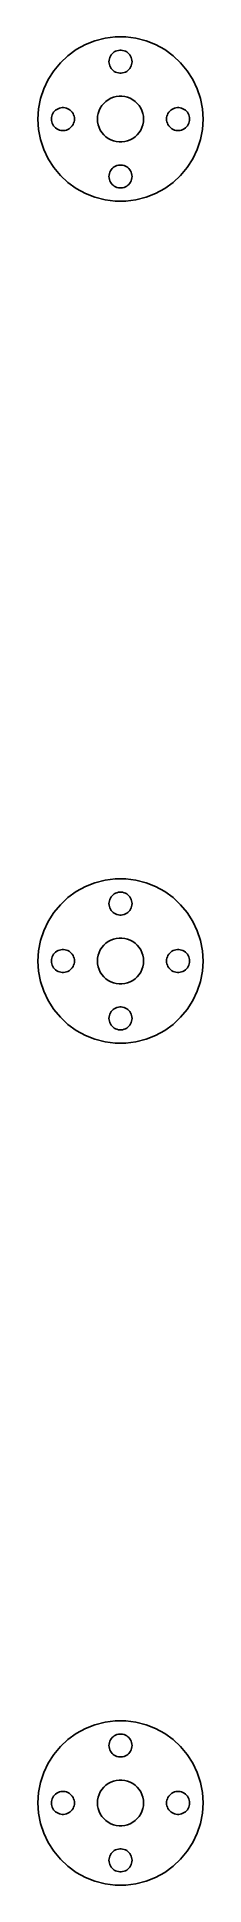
# Model space of a CAD drawing. Header units: metres. Extents: x -11 to 11, y 209 to 451.
import ezdxf

# ---------------------------------------------------------------- set-up
doc = ezdxf.new("R2010")
doc.units = ezdxf.units.M

msp = doc.modelspace()

# ---------------------------------------------------------------- linework, layer by layer
for p, q in [((-4.57712, 449.727), (-5.76013, 449.077)), ((-3.32193, 450.224), (-4.57712, 449.727)), ((-2.01434, 450.56), (-3.32193, 450.224)), ((-0.674988, 450.729), (-2.01434, 450.56)), ((0.674988, 450.729), (-0.674988, 450.729)), ((2.01434, 450.56), (0.674988, 450.729)), ((3.32193, 450.224), (2.01434, 450.56)), ((4.57712, 449.727), (3.32193, 450.224)), ((5.76013, 449.077), (4.57712, 449.727)), ((-7.83641, 447.359), (-8.69693, 446.319)), ((-6.85229, 448.283), (-7.83641, 447.359)), ((-5.76013, 449.077), (-6.85229, 448.283)), ((-1.5, 447.5), (-1.48816, 447.688)), ((-1.48816, 447.312), (-1.5, 447.5)), ((-1.48816, 447.688), (-1.45287, 447.873)), ((-1.45287, 447.127), (-1.48816, 447.312)), ((-1.45287, 447.873), (-1.39465, 448.052)), ((-1.39465, 446.948), (-1.45287, 447.127)), ((-1.39465, 448.052), (-1.31445, 448.223)), ((-1.31445, 446.777), (-1.39465, 446.948)), ((-1.31445, 448.223), (-1.21352, 448.382)), ((-1.21352, 446.618), (-1.31445, 446.777)), ((-1.21352, 448.382), (-1.09344, 448.527)), ((-1.09344, 448.527), (-0.956131, 448.656)), ((-0.956131, 448.656), (-0.803726, 448.766)), ((-0.803726, 448.766), (-0.638657, 448.857)), ((-0.638657, 448.857), (-0.463516, 448.927)), ((-0.463516, 448.927), (-0.281067, 448.973)), ((-0.281067, 448.973), (-0.094177, 448.997)), ((-0.094177, 448.997), (0.094177, 448.997)), ((0.094177, 448.997), (0.281067, 448.973)), ((0.281067, 448.973), (0.463516, 448.927)), ((0.463516, 448.927), (0.638657, 448.857)), ((0.638657, 448.857), (0.803726, 448.766)), ((0.803726, 448.766), (0.956131, 448.656)), ((0.956131, 448.656), (1.09344, 448.527)), ((1.09344, 448.527), (1.21352, 448.382)), ((1.21352, 448.382), (1.31445, 448.223)), ((1.31445, 446.777), (1.21352, 446.618)), ((1.31445, 448.223), (1.39465, 448.052)), ((1.39465, 446.948), (1.31445, 446.777)), ((1.39465, 448.052), (1.45287, 447.873)), ((1.45287, 447.127), (1.39465, 446.948)), ((1.45287, 447.873), (1.48816, 447.688)), ((1.48816, 447.312), (1.45287, 447.127)), ((1.48816, 447.688), (1.5, 447.5)), ((1.5, 447.5), (1.48816, 447.312)), ((6.85229, 448.283), (5.76013, 449.077)), ((7.83641, 447.359), (6.85229, 448.283)), ((8.69693, 446.319), (7.83641, 447.359)), ((-9.42029, 445.179), (-9.99509, 443.957)), ((-8.69693, 446.319), (-9.42029, 445.179)), ((-1.09344, 446.473), (-1.21352, 446.618)), ((-0.956131, 446.344), (-1.09344, 446.473)), ((-0.803726, 446.234), (-0.956131, 446.344)), ((-0.638657, 446.143), (-0.803726, 446.234)), ((-0.463516, 446.073), (-0.638657, 446.143)), ((-0.281067, 446.027), (-0.463516, 446.073)), ((-0.094177, 446.003), (-0.281067, 446.027)), ((0.094177, 446.003), (-0.094177, 446.003)), ((0.281067, 446.027), (0.094177, 446.003)), ((0.463516, 446.073), (0.281067, 446.027)), ((0.638657, 446.143), (0.463516, 446.073)), ((0.803726, 446.234), (0.638657, 446.143)), ((0.956131, 446.344), (0.803726, 446.234)), ((1.09344, 446.473), (0.956131, 446.344)), ((1.21352, 446.618), (1.09344, 446.473)), ((9.42029, 445.179), (8.69693, 446.319)), ((9.99509, 443.957), (9.42029, 445.179)), ((-10.4123, 442.673), (-10.6652, 441.347)), ((-9.99509, 443.957), (-10.4123, 442.673)), ((-2.42705, 441.763), (-2.1869, 442.054)), ((-2.1869, 442.054), (-1.91226, 442.312)), ((-1.91226, 442.312), (-1.60747, 442.533)), ((-1.60747, 442.533), (-1.27733, 442.714)), ((-1.27733, 442.714), (-0.927048, 442.853)), ((-0.927048, 442.853), (-0.562134, 442.947)), ((-0.562134, 442.947), (-0.18837, 442.994)), ((-0.18837, 442.994), (0.18837, 442.994)), ((0.18837, 442.994), (0.562134, 442.947)), ((0.562134, 442.947), (0.927048, 442.853)), ((0.927048, 442.853), (1.27733, 442.714)), ((1.27733, 442.714), (1.60747, 442.533)), ((1.60747, 442.533), (1.91226, 442.312)), ((1.91226, 442.312), (2.1869, 442.054)), ((2.1869, 442.054), (2.42705, 441.763)), ((10.4123, 442.673), (9.99509, 443.957)), ((10.6652, 441.347), (10.4123, 442.673)), ((-10.6652, 441.347), (-10.75, 440)), ((-10.75, 440), (-10.6652, 438.653)), ((-9, 440), (-8.98816, 440.188)), ((-8.98816, 439.812), (-9, 440)), ((-8.98816, 440.188), (-8.95287, 440.373)), ((-8.95287, 439.627), (-8.98816, 439.812)), ((-8.95287, 440.373), (-8.89465, 440.552)), ((-8.89465, 439.448), (-8.95287, 439.627)), ((-8.89465, 440.552), (-8.81445, 440.723)), ((-8.81445, 440.723), (-8.71352, 440.882)), ((-8.71352, 440.882), (-8.59344, 441.027)), ((-8.59344, 441.027), (-8.45613, 441.156)), ((-8.45613, 441.156), (-8.30373, 441.266)), ((-8.30373, 441.266), (-8.13866, 441.357)), ((-8.13866, 441.357), (-7.96352, 441.427)), ((-7.96352, 441.427), (-7.78107, 441.473)), ((-7.78107, 441.473), (-7.59418, 441.497)), ((-7.59418, 441.497), (-7.40581, 441.497)), ((-7.40581, 441.497), (-7.21892, 441.473)), ((-7.21892, 441.473), (-7.03647, 441.427)), ((-7.03647, 441.427), (-6.86133, 441.357)), ((-6.86133, 441.357), (-6.69626, 441.266)), ((-6.69626, 441.266), (-6.54385, 441.156)), ((-6.54385, 441.156), (-6.40654, 441.027)), ((-6.40654, 441.027), (-6.28647, 440.882)), ((-6.28647, 440.882), (-6.18553, 440.723)), ((-6.18553, 440.723), (-6.10533, 440.552)), ((-6.10533, 440.552), (-6.04712, 440.373)), ((-6.04712, 439.627), (-6.10533, 439.448)), ((-6.04712, 440.373), (-6.01183, 440.188)), ((-6.01183, 439.812), (-6.04712, 439.627)), ((-6.01183, 440.188), (-6, 440)), ((-6, 440), (-6.01183, 439.812)), ((-3, 440), (-2.97633, 440.376)), ((-2.97633, 439.624), (-3, 440)), ((-2.97633, 440.376), (-2.90575, 440.746)), ((-2.90575, 439.254), (-2.97633, 439.624)), ((-2.90575, 440.746), (-2.78932, 441.104)), ((-2.78932, 441.104), (-2.62891, 441.445)), ((-2.62891, 441.445), (-2.42705, 441.763)), ((2.42705, 441.763), (2.62891, 441.445)), ((2.62891, 441.445), (2.78932, 441.104)), ((2.78932, 441.104), (2.90575, 440.746)), ((2.90575, 440.746), (2.97633, 440.376)), ((2.97633, 439.624), (2.90575, 439.254)), ((2.97633, 440.376), (3, 440)), ((3, 440), (2.97633, 439.624)), ((6, 440), (6.01183, 440.188)), ((6.01183, 439.812), (6, 440)), ((6.01183, 440.188), (6.04712, 440.373)), ((6.04712, 439.627), (6.01183, 439.812)), ((6.04712, 440.373), (6.10533, 440.552)), ((6.10533, 439.448), (6.04712, 439.627)), ((6.10533, 440.552), (6.18553, 440.723)), ((6.18553, 440.723), (6.28647, 440.882)), ((6.28647, 440.882), (6.40654, 441.027)), ((6.40654, 441.027), (6.54385, 441.156)), ((6.54385, 441.156), (6.69626, 441.266)), ((6.69626, 441.266), (6.86133, 441.357)), ((6.86133, 441.357), (7.03647, 441.427)), ((7.03647, 441.427), (7.21892, 441.473)), ((7.21892, 441.473), (7.40581, 441.497)), ((7.40581, 441.497), (7.59418, 441.497)), ((7.59418, 441.497), (7.78107, 441.473)), ((7.78107, 441.473), (7.96352, 441.427)), ((7.96352, 441.427), (8.13866, 441.357)), ((8.13866, 441.357), (8.30373, 441.266)), ((8.30373, 441.266), (8.45613, 441.156)), ((8.45613, 441.156), (8.59344, 441.027)), ((8.59344, 441.027), (8.71352, 440.882)), ((8.71352, 440.882), (8.81445, 440.723)), ((8.81445, 440.723), (8.89465, 440.552)), ((8.89465, 440.552), (8.95287, 440.373)), ((8.95287, 439.627), (8.89465, 439.448)), ((8.95287, 440.373), (8.98816, 440.188)), ((8.98816, 439.812), (8.95287, 439.627)), ((8.98816, 440.188), (9, 440)), ((9, 440), (8.98816, 439.812)), ((10.75, 440), (10.6652, 441.347)), ((10.6652, 438.653), (10.75, 440)), ((-10.6652, 438.653), (-10.4123, 437.327)), ((-10.4123, 437.327), (-9.99509, 436.043)), ((-8.81445, 439.277), (-8.89465, 439.448)), ((-8.71352, 439.118), (-8.81445, 439.277)), ((-8.59344, 438.973), (-8.71352, 439.118)), ((-8.45613, 438.844), (-8.59344, 438.973)), ((-8.30373, 438.734), (-8.45613, 438.844)), ((-8.13866, 438.643), (-8.30373, 438.734)), ((-7.96352, 438.573), (-8.13866, 438.643)), ((-7.78107, 438.527), (-7.96352, 438.573)), ((-7.59418, 438.503), (-7.78107, 438.527)), ((-7.40581, 438.503), (-7.59418, 438.503)), ((-7.21892, 438.527), (-7.40581, 438.503)), ((-7.03647, 438.573), (-7.21892, 438.527)), ((-6.86133, 438.643), (-7.03647, 438.573)), ((-6.69626, 438.734), (-6.86133, 438.643)), ((-6.54385, 438.844), (-6.69626, 438.734)), ((-6.40654, 438.973), (-6.54385, 438.844)), ((-6.28647, 439.118), (-6.40654, 438.973)), ((-6.18553, 439.277), (-6.28647, 439.118)), ((-6.10533, 439.448), (-6.18553, 439.277)), ((-2.78932, 438.896), (-2.90575, 439.254)), ((-2.62891, 438.555), (-2.78932, 438.896)), ((-2.42705, 438.237), (-2.62891, 438.555)), ((-2.1869, 437.946), (-2.42705, 438.237)), ((-1.91226, 437.688), (-2.1869, 437.946)), ((-1.60747, 437.467), (-1.91226, 437.688)), ((-1.27733, 437.286), (-1.60747, 437.467)), ((-0.927048, 437.147), (-1.27733, 437.286)), ((-0.562134, 437.053), (-0.927048, 437.147)), ((-0.18837, 437.006), (-0.562134, 437.053)), ((0.562134, 437.053), (0.18837, 437.006)), ((0.927048, 437.147), (0.562134, 437.053)), ((1.27733, 437.286), (0.927048, 437.147)), ((1.60747, 437.467), (1.27733, 437.286)), ((1.91226, 437.688), (1.60747, 437.467)), ((2.1869, 437.946), (1.91226, 437.688)), ((2.42705, 438.237), (2.1869, 437.946)), ((2.62891, 438.555), (2.42705, 438.237)), ((2.78932, 438.896), (2.62891, 438.555)), ((2.90575, 439.254), (2.78932, 438.896)), ((6.18553, 439.277), (6.10533, 439.448)), ((6.28647, 439.118), (6.18553, 439.277)), ((6.40654, 438.973), (6.28647, 439.118)), ((6.54385, 438.844), (6.40654, 438.973)), ((6.69626, 438.734), (6.54385, 438.844)), ((6.86133, 438.643), (6.69626, 438.734)), ((7.03647, 438.573), (6.86133, 438.643)), ((7.21892, 438.527), (7.03647, 438.573)), ((7.40581, 438.503), (7.21892, 438.527)), ((7.59418, 438.503), (7.40581, 438.503)), ((7.78107, 438.527), (7.59418, 438.503)), ((7.96352, 438.573), (7.78107, 438.527)), ((8.13866, 438.643), (7.96352, 438.573)), ((8.30373, 438.734), (8.13866, 438.643)), ((8.45613, 438.844), (8.30373, 438.734)), ((8.59344, 438.973), (8.45613, 438.844)), ((8.71352, 439.118), (8.59344, 438.973)), ((8.81445, 439.277), (8.71352, 439.118)), ((8.89465, 439.448), (8.81445, 439.277)), ((9.99509, 436.043), (10.4123, 437.327)), ((10.4123, 437.327), (10.6652, 438.653)), ((-9.99509, 436.043), (-9.42029, 434.821)), ((-9.42029, 434.821), (-8.69693, 433.681)), ((0.18837, 437.006), (-0.18837, 437.006)), ((8.69693, 433.681), (9.42029, 434.821)), ((9.42029, 434.821), (9.99509, 436.043)), ((-8.69693, 433.681), (-7.83641, 432.641)), ((-7.83641, 432.641), (-6.85229, 431.717)), ((-1.5, 432.5), (-1.48816, 432.688)), ((-1.48816, 432.312), (-1.5, 432.5)), ((-1.48816, 432.688), (-1.45287, 432.873)), ((-1.45287, 432.127), (-1.48816, 432.312)), ((-1.45287, 432.873), (-1.39465, 433.052)), ((-1.39465, 433.052), (-1.31445, 433.223)), ((-1.31445, 433.223), (-1.21352, 433.382)), ((-1.21352, 433.382), (-1.09344, 433.527)), ((-1.09344, 433.527), (-0.956131, 433.656)), ((-0.956131, 433.656), (-0.803726, 433.766)), ((-0.803726, 433.766), (-0.638657, 433.857)), ((-0.638657, 433.857), (-0.463516, 433.927)), ((-0.463516, 433.927), (-0.281067, 433.973)), ((-0.281067, 433.973), (-0.094177, 433.997)), ((-0.094177, 433.997), (0.094177, 433.997)), ((0.094177, 433.997), (0.281067, 433.973)), ((0.281067, 433.973), (0.463516, 433.927)), ((0.463516, 433.927), (0.638657, 433.857)), ((0.638657, 433.857), (0.803726, 433.766)), ((0.803726, 433.766), (0.956131, 433.656)), ((0.956131, 433.656), (1.09344, 433.527)), ((1.09344, 433.527), (1.21352, 433.382)), ((1.21352, 433.382), (1.31445, 433.223)), ((1.31445, 433.223), (1.39465, 433.052)), ((1.39465, 433.052), (1.45287, 432.873)), ((1.45287, 432.873), (1.48816, 432.688)), ((1.48816, 432.312), (1.45287, 432.127)), ((1.48816, 432.688), (1.5, 432.5)), ((1.5, 432.5), (1.48816, 432.312)), ((6.85229, 431.717), (7.83641, 432.641)), ((7.83641, 432.641), (8.69693, 433.681)), ((-6.85229, 431.717), (-5.76013, 430.923)), ((-5.76013, 430.923), (-4.57712, 430.273)), ((-4.57712, 430.273), (-3.32193, 429.776)), ((-1.39465, 431.948), (-1.45287, 432.127)), ((-1.31445, 431.777), (-1.39465, 431.948)), ((-1.21352, 431.618), (-1.31445, 431.777)), ((-1.09344, 431.473), (-1.21352, 431.618)), ((-0.956131, 431.344), (-1.09344, 431.473)), ((-0.803726, 431.234), (-0.956131, 431.344)), ((-0.638657, 431.143), (-0.803726, 431.234)), ((-0.463516, 431.073), (-0.638657, 431.143)), ((-0.281067, 431.027), (-0.463516, 431.073)), ((-0.094177, 431.003), (-0.281067, 431.027)), ((0.094177, 431.003), (-0.094177, 431.003)), ((0.281067, 431.027), (0.094177, 431.003)), ((0.463516, 431.073), (0.281067, 431.027)), ((0.638657, 431.143), (0.463516, 431.073)), ((0.803726, 431.234), (0.638657, 431.143)), ((0.956131, 431.344), (0.803726, 431.234)), ((1.09344, 431.473), (0.956131, 431.344)), ((1.21352, 431.618), (1.09344, 431.473)), ((1.31445, 431.777), (1.21352, 431.618)), ((1.39465, 431.948), (1.31445, 431.777)), ((1.45287, 432.127), (1.39465, 431.948)), ((3.32193, 429.776), (4.57712, 430.273)), ((4.57712, 430.273), (5.76013, 430.923)), ((5.76013, 430.923), (6.85229, 431.717)), ((-3.32193, 429.776), (-2.01434, 429.44)), ((-2.01434, 429.44), (-0.674988, 429.271)), ((-0.674988, 429.271), (0.674988, 429.271)), ((0.674988, 429.271), (2.01434, 429.44)), ((2.01434, 429.44), (3.32193, 429.776)), ((-2.01434, 340.56), (-3.32193, 340.224)), ((-0.674988, 340.729), (-2.01434, 340.56)), ((0.674988, 340.729), (-0.674988, 340.729)), ((2.01434, 340.56), (0.674988, 340.729)), ((3.32193, 340.224), (2.01434, 340.56)), ((-6.85229, 338.283), (-7.83641, 337.359)), ((-5.76013, 339.077), (-6.85229, 338.283)), ((-4.57712, 339.727), (-5.76013, 339.077)), ((-3.32193, 340.224), (-4.57712, 339.727)), ((-1.45287, 337.873), (-1.39465, 338.052)), ((-1.39465, 338.052), (-1.31445, 338.223)), ((-1.31445, 338.223), (-1.21352, 338.382)), ((-1.21352, 338.382), (-1.09344, 338.527)), ((-1.09344, 338.527), (-0.956131, 338.656)), ((-0.956131, 338.656), (-0.803726, 338.766)), ((-0.803726, 338.766), (-0.638657, 338.857)), ((-0.638657, 338.857), (-0.463516, 338.927)), ((-0.463516, 338.927), (-0.281067, 338.973)), ((-0.281067, 338.973), (-0.094177, 338.997)), ((-0.094177, 338.997), (0.094177, 338.997)), ((0.094177, 338.997), (0.281067, 338.973)), ((0.281067, 338.973), (0.463516, 338.927)), ((0.463516, 338.927), (0.638657, 338.857)), ((0.638657, 338.857), (0.803726, 338.766)), ((0.803726, 338.766), (0.956131, 338.656)), ((0.956131, 338.656), (1.09344, 338.527)), ((1.09344, 338.527), (1.21352, 338.382)), ((1.21352, 338.382), (1.31445, 338.223)), ((1.31445, 338.223), (1.39465, 338.052)), ((1.39465, 338.052), (1.45287, 337.873)), ((4.57712, 339.727), (3.32193, 340.224)), ((5.76013, 339.077), (4.57712, 339.727)), ((6.85229, 338.283), (5.76013, 339.077)), ((7.83641, 337.359), (6.85229, 338.283)), ((-8.69693, 336.319), (-9.42029, 335.179)), ((-7.83641, 337.359), (-8.69693, 336.319)), ((-1.5, 337.5), (-1.48816, 337.688)), ((-1.48816, 337.312), (-1.5, 337.5)), ((-1.48816, 337.688), (-1.45287, 337.873)), ((-1.45287, 337.127), (-1.48816, 337.312)), ((-1.39465, 336.948), (-1.45287, 337.127)), ((-1.31445, 336.777), (-1.39465, 336.948)), ((-1.21352, 336.618), (-1.31445, 336.777)), ((-1.09344, 336.473), (-1.21352, 336.618)), ((-0.956131, 336.344), (-1.09344, 336.473)), ((-0.803726, 336.234), (-0.956131, 336.344)), ((-0.638657, 336.143), (-0.803726, 336.234)), ((-0.463516, 336.073), (-0.638657, 336.143)), ((-0.281067, 336.027), (-0.463516, 336.073)), ((-0.094177, 336.003), (-0.281067, 336.027)), ((0.094177, 336.003), (-0.094177, 336.003)), ((0.281067, 336.027), (0.094177, 336.003)), ((0.463516, 336.073), (0.281067, 336.027)), ((0.638657, 336.143), (0.463516, 336.073)), ((0.803726, 336.234), (0.638657, 336.143)), ((0.956131, 336.344), (0.803726, 336.234)), ((1.09344, 336.473), (0.956131, 336.344)), ((1.21352, 336.618), (1.09344, 336.473)), ((1.31445, 336.777), (1.21352, 336.618)), ((1.39465, 336.948), (1.31445, 336.777)), ((1.45287, 337.127), (1.39465, 336.948)), ((1.45287, 337.873), (1.48816, 337.688)), ((1.48816, 337.312), (1.45287, 337.127)), ((1.48816, 337.688), (1.5, 337.5)), ((1.5, 337.5), (1.48816, 337.312)), ((8.69693, 336.319), (7.83641, 337.359)), ((9.42029, 335.179), (8.69693, 336.319)), ((-9.99509, 333.957), (-10.4123, 332.673)), ((-9.42029, 335.179), (-9.99509, 333.957)), ((9.99509, 333.957), (9.42029, 335.179)), ((10.4123, 332.673), (9.99509, 333.957)), ((-10.6652, 331.347), (-10.75, 330)), ((-10.4123, 332.673), (-10.6652, 331.347)), ((-8.81445, 330.723), (-8.71352, 330.882)), ((-8.71352, 330.882), (-8.59344, 331.027)), ((-8.59344, 331.027), (-8.45613, 331.156)), ((-8.45613, 331.156), (-8.30373, 331.266)), ((-8.30373, 331.266), (-8.13866, 331.357)), ((-8.13866, 331.357), (-7.96352, 331.427)), ((-7.96352, 331.427), (-7.78107, 331.473)), ((-7.78107, 331.473), (-7.59418, 331.497)), ((-7.59418, 331.497), (-7.40581, 331.497)), ((-7.40581, 331.497), (-7.21892, 331.473)), ((-7.21892, 331.473), (-7.03647, 331.427)), ((-7.03647, 331.427), (-6.86133, 331.357)), ((-6.86133, 331.357), (-6.69626, 331.266)), ((-6.69626, 331.266), (-6.54385, 331.156)), ((-6.54385, 331.156), (-6.40654, 331.027)), ((-6.40654, 331.027), (-6.28647, 330.882)), ((-6.28647, 330.882), (-6.18553, 330.723)), ((-2.90575, 330.746), (-2.78932, 331.104)), ((-2.78932, 331.104), (-2.62891, 331.445)), ((-2.62891, 331.445), (-2.42705, 331.763)), ((-2.42705, 331.763), (-2.1869, 332.054)), ((-2.1869, 332.054), (-1.91226, 332.312)), ((-1.91226, 332.312), (-1.60747, 332.533)), ((-1.60747, 332.533), (-1.27733, 332.714)), ((-1.27733, 332.714), (-0.927048, 332.853)), ((-0.927048, 332.853), (-0.562134, 332.947)), ((-0.562134, 332.947), (-0.18837, 332.994)), ((-0.18837, 332.994), (0.18837, 332.994)), ((0.18837, 332.994), (0.562134, 332.947)), ((0.562134, 332.947), (0.927048, 332.853)), ((0.927048, 332.853), (1.27733, 332.714)), ((1.27733, 332.714), (1.60747, 332.533)), ((1.60747, 332.533), (1.91226, 332.312)), ((1.91226, 332.312), (2.1869, 332.054)), ((2.1869, 332.054), (2.42705, 331.763)), ((2.42705, 331.763), (2.62891, 331.445)), ((2.62891, 331.445), (2.78932, 331.104)), ((2.78932, 331.104), (2.90575, 330.746)), ((6.18553, 330.723), (6.28647, 330.882)), ((6.28647, 330.882), (6.40654, 331.027)), ((6.40654, 331.027), (6.54385, 331.156)), ((6.54385, 331.156), (6.69626, 331.266)), ((6.69626, 331.266), (6.86133, 331.357)), ((6.86133, 331.357), (7.03647, 331.427)), ((7.03647, 331.427), (7.21892, 331.473)), ((7.21892, 331.473), (7.40581, 331.497)), ((7.40581, 331.497), (7.59418, 331.497)), ((7.59418, 331.497), (7.78107, 331.473)), ((7.78107, 331.473), (7.96352, 331.427)), ((7.96352, 331.427), (8.13866, 331.357)), ((8.13866, 331.357), (8.30373, 331.266)), ((8.30373, 331.266), (8.45613, 331.156)), ((8.45613, 331.156), (8.59344, 331.027)), ((8.59344, 331.027), (8.71352, 330.882)), ((8.71352, 330.882), (8.81445, 330.723)), ((10.6652, 331.347), (10.4123, 332.673)), ((10.75, 330), (10.6652, 331.347)), ((-10.75, 330), (-10.6652, 328.653)), ((-10.6652, 328.653), (-10.4123, 327.327)), ((-9, 330), (-8.98816, 330.188)), ((-8.98816, 329.812), (-9, 330)), ((-8.98816, 330.188), (-8.95287, 330.373)), ((-8.95287, 329.627), (-8.98816, 329.812)), ((-8.95287, 330.373), (-8.89465, 330.552)), ((-8.89465, 329.448), (-8.95287, 329.627)), ((-8.89465, 330.552), (-8.81445, 330.723)), ((-8.81445, 329.277), (-8.89465, 329.448)), ((-8.71352, 329.118), (-8.81445, 329.277)), ((-8.59344, 328.973), (-8.71352, 329.118)), ((-8.45613, 328.844), (-8.59344, 328.973)), ((-8.30373, 328.734), (-8.45613, 328.844)), ((-8.13866, 328.643), (-8.30373, 328.734)), ((-7.96352, 328.573), (-8.13866, 328.643)), ((-7.78107, 328.527), (-7.96352, 328.573)), ((-7.59418, 328.503), (-7.78107, 328.527)), ((-7.40581, 328.503), (-7.59418, 328.503)), ((-7.21892, 328.527), (-7.40581, 328.503)), ((-7.03647, 328.573), (-7.21892, 328.527)), ((-6.86133, 328.643), (-7.03647, 328.573)), ((-6.69626, 328.734), (-6.86133, 328.643)), ((-6.54385, 328.844), (-6.69626, 328.734)), ((-6.40654, 328.973), (-6.54385, 328.844)), ((-6.28647, 329.118), (-6.40654, 328.973)), ((-6.18553, 329.277), (-6.28647, 329.118)), ((-6.18553, 330.723), (-6.10533, 330.552)), ((-6.10533, 329.448), (-6.18553, 329.277)), ((-6.10533, 330.552), (-6.04712, 330.373)), ((-6.04712, 329.627), (-6.10533, 329.448)), ((-6.04712, 330.373), (-6.01183, 330.188)), ((-6.01183, 329.812), (-6.04712, 329.627)), ((-6.01183, 330.188), (-6, 330)), ((-6, 330), (-6.01183, 329.812)), ((-3, 330), (-2.97633, 330.376)), ((-2.97633, 329.624), (-3, 330)), ((-2.97633, 330.376), (-2.90575, 330.746)), ((-2.90575, 329.254), (-2.97633, 329.624)), ((-2.78932, 328.896), (-2.90575, 329.254)), ((-2.62891, 328.555), (-2.78932, 328.896)), ((-2.42705, 328.237), (-2.62891, 328.555)), ((2.62891, 328.555), (2.42705, 328.237)), ((2.78932, 328.896), (2.62891, 328.555)), ((2.90575, 329.254), (2.78932, 328.896)), ((2.90575, 330.746), (2.97633, 330.376)), ((2.97633, 329.624), (2.90575, 329.254)), ((2.97633, 330.376), (3, 330)), ((3, 330), (2.97633, 329.624)), ((6, 330), (6.01183, 330.188)), ((6.01183, 329.812), (6, 330)), ((6.01183, 330.188), (6.04712, 330.373)), ((6.04712, 329.627), (6.01183, 329.812)), ((6.04712, 330.373), (6.10533, 330.552)), ((6.10533, 329.448), (6.04712, 329.627)), ((6.10533, 330.552), (6.18553, 330.723)), ((6.18553, 329.277), (6.10533, 329.448)), ((6.28647, 329.118), (6.18553, 329.277)), ((6.40654, 328.973), (6.28647, 329.118)), ((6.54385, 328.844), (6.40654, 328.973)), ((6.69626, 328.734), (6.54385, 328.844)), ((6.86133, 328.643), (6.69626, 328.734)), ((7.03647, 328.573), (6.86133, 328.643)), ((7.21892, 328.527), (7.03647, 328.573)), ((7.40581, 328.503), (7.21892, 328.527)), ((7.59418, 328.503), (7.40581, 328.503)), ((7.78107, 328.527), (7.59418, 328.503)), ((7.96352, 328.573), (7.78107, 328.527)), ((8.13866, 328.643), (7.96352, 328.573)), ((8.30373, 328.734), (8.13866, 328.643)), ((8.45613, 328.844), (8.30373, 328.734)), ((8.59344, 328.973), (8.45613, 328.844)), ((8.71352, 329.118), (8.59344, 328.973)), ((8.81445, 329.277), (8.71352, 329.118)), ((8.81445, 330.723), (8.89465, 330.552)), ((8.89465, 329.448), (8.81445, 329.277)), ((8.89465, 330.552), (8.95287, 330.373)), ((8.95287, 329.627), (8.89465, 329.448)), ((8.95287, 330.373), (8.98816, 330.188)), ((8.98816, 329.812), (8.95287, 329.627)), ((8.98816, 330.188), (9, 330)), ((9, 330), (8.98816, 329.812)), ((10.4123, 327.327), (10.6652, 328.653)), ((10.6652, 328.653), (10.75, 330)), ((-10.4123, 327.327), (-9.99509, 326.043)), ((-9.99509, 326.043), (-9.42029, 324.821)), ((-2.1869, 327.946), (-2.42705, 328.237)), ((-1.91226, 327.688), (-2.1869, 327.946)), ((-1.60747, 327.467), (-1.91226, 327.688)), ((-1.27733, 327.286), (-1.60747, 327.467)), ((-0.927048, 327.147), (-1.27733, 327.286)), ((-0.562134, 327.053), (-0.927048, 327.147)), ((-0.18837, 327.006), (-0.562134, 327.053)), ((0.18837, 327.006), (-0.18837, 327.006)), ((0.562134, 327.053), (0.18837, 327.006)), ((0.927048, 327.147), (0.562134, 327.053)), ((1.27733, 327.286), (0.927048, 327.147)), ((1.60747, 327.467), (1.27733, 327.286)), ((1.91226, 327.688), (1.60747, 327.467)), ((2.1869, 327.946), (1.91226, 327.688)), ((2.42705, 328.237), (2.1869, 327.946)), ((9.42029, 324.821), (9.99509, 326.043)), ((9.99509, 326.043), (10.4123, 327.327)), ((-9.42029, 324.821), (-8.69693, 323.681)), ((-8.69693, 323.681), (-7.83641, 322.641)), ((-1.09344, 323.527), (-0.956131, 323.656)), ((-0.956131, 323.656), (-0.803726, 323.766)), ((-0.803726, 323.766), (-0.638657, 323.857)), ((-0.638657, 323.857), (-0.463516, 323.927)), ((-0.463516, 323.927), (-0.281067, 323.973)), ((-0.281067, 323.973), (-0.094177, 323.997)), ((-0.094177, 323.997), (0.094177, 323.997)), ((0.094177, 323.997), (0.281067, 323.973)), ((0.281067, 323.973), (0.463516, 323.927)), ((0.463516, 323.927), (0.638657, 323.857)), ((0.638657, 323.857), (0.803726, 323.766)), ((0.803726, 323.766), (0.956131, 323.656)), ((0.956131, 323.656), (1.09344, 323.527)), ((7.83641, 322.641), (8.69693, 323.681)), ((8.69693, 323.681), (9.42029, 324.821)), ((-7.83641, 322.641), (-6.85229, 321.717)), ((-6.85229, 321.717), (-5.76013, 320.923)), ((-1.5, 322.5), (-1.48816, 322.688)), ((-1.48816, 322.312), (-1.5, 322.5)), ((-1.48816, 322.688), (-1.45287, 322.873)), ((-1.45287, 322.127), (-1.48816, 322.312)), ((-1.45287, 322.873), (-1.39465, 323.052)), ((-1.39465, 321.948), (-1.45287, 322.127)), ((-1.39465, 323.052), (-1.31445, 323.223)), ((-1.31445, 321.777), (-1.39465, 321.948)), ((-1.31445, 323.223), (-1.21352, 323.382)), ((-1.21352, 321.618), (-1.31445, 321.777)), ((-1.21352, 323.382), (-1.09344, 323.527)), ((-1.09344, 321.473), (-1.21352, 321.618)), ((-0.956131, 321.344), (-1.09344, 321.473)), ((-0.803726, 321.234), (-0.956131, 321.344)), ((-0.638657, 321.143), (-0.803726, 321.234)), ((-0.463516, 321.073), (-0.638657, 321.143)), ((0.638657, 321.143), (0.463516, 321.073)), ((0.803726, 321.234), (0.638657, 321.143)), ((0.956131, 321.344), (0.803726, 321.234)), ((1.09344, 321.473), (0.956131, 321.344)), ((1.09344, 323.527), (1.21352, 323.382)), ((1.21352, 321.618), (1.09344, 321.473)), ((1.21352, 323.382), (1.31445, 323.223)), ((1.31445, 321.777), (1.21352, 321.618)), ((1.31445, 323.223), (1.39465, 323.052)), ((1.39465, 321.948), (1.31445, 321.777)), ((1.39465, 323.052), (1.45287, 322.873)), ((1.45287, 322.127), (1.39465, 321.948)), ((1.45287, 322.873), (1.48816, 322.688)), ((1.48816, 322.312), (1.45287, 322.127)), ((1.48816, 322.688), (1.5, 322.5)), ((1.5, 322.5), (1.48816, 322.312)), ((5.76013, 320.923), (6.85229, 321.717)), ((6.85229, 321.717), (7.83641, 322.641)), ((-5.76013, 320.923), (-4.57712, 320.273)), ((-4.57712, 320.273), (-3.32193, 319.776)), ((-3.32193, 319.776), (-2.01434, 319.44)), ((-2.01434, 319.44), (-0.674988, 319.271)), ((-0.674988, 319.271), (0.674988, 319.271)), ((-0.281067, 321.027), (-0.463516, 321.073)), ((-0.094177, 321.003), (-0.281067, 321.027)), ((0.094177, 321.003), (-0.094177, 321.003)), ((0.281067, 321.027), (0.094177, 321.003)), ((0.463516, 321.073), (0.281067, 321.027)), ((0.674988, 319.271), (2.01434, 319.44)), ((2.01434, 319.44), (3.32193, 319.776)), ((3.32193, 319.776), (4.57712, 320.273)), ((4.57712, 320.273), (5.76013, 320.923)), ((-4.57712, 229.727), (-5.76013, 229.077)), ((-3.32193, 230.224), (-4.57712, 229.727)), ((-2.01434, 230.56), (-3.32193, 230.224)), ((-0.674988, 230.729), (-2.01434, 230.56)), ((0.674988, 230.729), (-0.674988, 230.729)), ((2.01434, 230.56), (0.674988, 230.729)), ((3.32193, 230.224), (2.01434, 230.56)), ((4.57712, 229.727), (3.32193, 230.224)), ((5.76013, 229.077), (4.57712, 229.727)), ((-7.83641, 227.359), (-8.69693, 226.319)), ((-6.85229, 228.283), (-7.83641, 227.359)), ((-5.76013, 229.077), (-6.85229, 228.283)), ((-1.5, 227.5), (-1.48816, 227.688)), ((-1.48816, 227.312), (-1.5, 227.5)), ((-1.48816, 227.688), (-1.45287, 227.873)), ((-1.45287, 227.127), (-1.48816, 227.312)), ((-1.45287, 227.873), (-1.39465, 228.052)), ((-1.39465, 226.948), (-1.45287, 227.127)), ((-1.39465, 228.052), (-1.31445, 228.223)), ((-1.31445, 228.223), (-1.21352, 228.382)), ((-1.21352, 228.382), (-1.09344, 228.527)), ((-1.09344, 228.527), (-0.956131, 228.656)), ((-0.956131, 228.656), (-0.803726, 228.766)), ((-0.803726, 228.766), (-0.638657, 228.857)), ((-0.638657, 228.857), (-0.463516, 228.927)), ((-0.463516, 228.927), (-0.281067, 228.973)), ((-0.281067, 228.973), (-0.094177, 228.997)), ((-0.094177, 228.997), (0.094177, 228.997)), ((0.094177, 228.997), (0.281067, 228.973)), ((0.281067, 228.973), (0.463516, 228.927)), ((0.463516, 228.927), (0.638657, 228.857)), ((0.638657, 228.857), (0.803726, 228.766)), ((0.803726, 228.766), (0.956131, 228.656)), ((0.956131, 228.656), (1.09344, 228.527)), ((1.09344, 228.527), (1.21352, 228.382)), ((1.21352, 228.382), (1.31445, 228.223)), ((1.31445, 228.223), (1.39465, 228.052)), ((1.39465, 228.052), (1.45287, 227.873)), ((1.45287, 227.127), (1.39465, 226.948)), ((1.45287, 227.873), (1.48816, 227.688)), ((1.48816, 227.312), (1.45287, 227.127)), ((1.48816, 227.688), (1.5, 227.5)), ((1.5, 227.5), (1.48816, 227.312)), ((6.85229, 228.283), (5.76013, 229.077)), ((7.83641, 227.359), (6.85229, 228.283)), ((8.69693, 226.319), (7.83641, 227.359)), ((-9.42029, 225.179), (-9.99509, 223.957)), ((-8.69693, 226.319), (-9.42029, 225.179)), ((-1.31445, 226.777), (-1.39465, 226.948)), ((-1.21352, 226.618), (-1.31445, 226.777)), ((-1.09344, 226.473), (-1.21352, 226.618)), ((-0.956131, 226.344), (-1.09344, 226.473)), ((-0.803726, 226.234), (-0.956131, 226.344)), ((-0.638657, 226.143), (-0.803726, 226.234)), ((-0.463516, 226.073), (-0.638657, 226.143)), ((-0.281067, 226.027), (-0.463516, 226.073)), ((-0.094177, 226.003), (-0.281067, 226.027)), ((0.094177, 226.003), (-0.094177, 226.003)), ((0.281067, 226.027), (0.094177, 226.003)), ((0.463516, 226.073), (0.281067, 226.027)), ((0.638657, 226.143), (0.463516, 226.073)), ((0.803726, 226.234), (0.638657, 226.143)), ((0.956131, 226.344), (0.803726, 226.234)), ((1.09344, 226.473), (0.956131, 226.344)), ((1.21352, 226.618), (1.09344, 226.473)), ((1.31445, 226.777), (1.21352, 226.618)), ((1.39465, 226.948), (1.31445, 226.777)), ((9.42029, 225.179), (8.69693, 226.319)), ((9.99509, 223.957), (9.42029, 225.179)), ((-10.4123, 222.673), (-10.6652, 221.347)), ((-9.99509, 223.957), (-10.4123, 222.673)), ((-2.1869, 222.054), (-1.91226, 222.312)), ((-1.91226, 222.312), (-1.60747, 222.533)), ((-1.60747, 222.533), (-1.27733, 222.714)), ((-1.27733, 222.714), (-0.927048, 222.853)), ((-0.927048, 222.853), (-0.562134, 222.947)), ((-0.562134, 222.947), (-0.18837, 222.994)), ((-0.18837, 222.994), (0.18837, 222.994)), ((0.18837, 222.994), (0.562134, 222.947)), ((0.562134, 222.947), (0.927048, 222.853)), ((0.927048, 222.853), (1.27733, 222.714)), ((1.27733, 222.714), (1.60747, 222.533)), ((1.60747, 222.533), (1.91226, 222.312)), ((1.91226, 222.312), (2.1869, 222.054)), ((10.4123, 222.673), (9.99509, 223.957)), ((10.6652, 221.347), (10.4123, 222.673)), ((-10.6652, 221.347), (-10.75, 220)), ((-10.75, 220), (-10.6652, 218.653)), ((-9, 220), (-8.98816, 220.188)), ((-8.98816, 219.812), (-9, 220)), ((-8.98816, 220.188), (-8.95287, 220.373)), ((-8.95287, 219.627), (-8.98816, 219.812)), ((-8.95287, 220.373), (-8.89465, 220.552)), ((-8.89465, 220.552), (-8.81445, 220.723)), ((-8.81445, 220.723), (-8.71352, 220.882)), ((-8.71352, 220.882), (-8.59344, 221.027)), ((-8.59344, 221.027), (-8.45613, 221.156)), ((-8.45613, 221.156), (-8.30373, 221.266)), ((-8.30373, 221.266), (-8.13866, 221.357)), ((-8.13866, 221.357), (-7.96352, 221.427)), ((-7.96352, 221.427), (-7.78107, 221.473)), ((-7.78107, 221.473), (-7.59418, 221.497)), ((-7.59418, 221.497), (-7.40581, 221.497)), ((-7.40581, 221.497), (-7.21892, 221.473)), ((-7.21892, 221.473), (-7.03647, 221.427)), ((-7.03647, 221.427), (-6.86133, 221.357)), ((-6.86133, 221.357), (-6.69626, 221.266)), ((-6.69626, 221.266), (-6.54385, 221.156)), ((-6.54385, 221.156), (-6.40654, 221.027)), ((-6.40654, 221.027), (-6.28647, 220.882)), ((-6.28647, 220.882), (-6.18553, 220.723)), ((-6.18553, 220.723), (-6.10533, 220.552)), ((-6.10533, 220.552), (-6.04712, 220.373)), ((-6.04712, 220.373), (-6.01183, 220.188)), ((-6.01183, 219.812), (-6.04712, 219.627)), ((-6.01183, 220.188), (-6, 220)), ((-6, 220), (-6.01183, 219.812)), ((-3, 220), (-2.97633, 220.376)), ((-2.97633, 219.624), (-3, 220)), ((-2.97633, 220.376), (-2.90575, 220.746)), ((-2.90575, 220.746), (-2.78932, 221.104)), ((-2.78932, 221.104), (-2.62891, 221.445)), ((-2.62891, 221.445), (-2.42705, 221.763)), ((-2.42705, 221.763), (-2.1869, 222.054)), ((2.1869, 222.054), (2.42705, 221.763)), ((2.42705, 221.763), (2.62891, 221.445)), ((2.62891, 221.445), (2.78932, 221.104)), ((2.78932, 221.104), (2.90575, 220.746)), ((2.90575, 220.746), (2.97633, 220.376)), ((2.97633, 220.376), (3, 220)), ((3, 220), (2.97633, 219.624)), ((6, 220), (6.01183, 220.188)), ((6.01183, 219.812), (6, 220)), ((6.01183, 220.188), (6.04712, 220.373)), ((6.04712, 219.627), (6.01183, 219.812)), ((6.04712, 220.373), (6.10533, 220.552)), ((6.10533, 220.552), (6.18553, 220.723)), ((6.18553, 220.723), (6.28647, 220.882)), ((6.28647, 220.882), (6.40654, 221.027)), ((6.40654, 221.027), (6.54385, 221.156)), ((6.54385, 221.156), (6.69626, 221.266)), ((6.69626, 221.266), (6.86133, 221.357)), ((6.86133, 221.357), (7.03647, 221.427)), ((7.03647, 221.427), (7.21892, 221.473)), ((7.21892, 221.473), (7.40581, 221.497)), ((7.40581, 221.497), (7.59418, 221.497)), ((7.59418, 221.497), (7.78107, 221.473)), ((7.78107, 221.473), (7.96352, 221.427)), ((7.96352, 221.427), (8.13866, 221.357)), ((8.13866, 221.357), (8.30373, 221.266)), ((8.30373, 221.266), (8.45613, 221.156)), ((8.45613, 221.156), (8.59344, 221.027)), ((8.59344, 221.027), (8.71352, 220.882)), ((8.71352, 220.882), (8.81445, 220.723)), ((8.81445, 220.723), (8.89465, 220.552)), ((8.89465, 220.552), (8.95287, 220.373)), ((8.95287, 220.373), (8.98816, 220.188)), ((8.98816, 219.812), (8.95287, 219.627)), ((8.98816, 220.188), (9, 220)), ((9, 220), (8.98816, 219.812)), ((10.75, 220), (10.6652, 221.347)), ((10.6652, 218.653), (10.75, 220)), ((-10.6652, 218.653), (-10.4123, 217.327)), ((-10.4123, 217.327), (-9.99509, 216.043)), ((-8.89465, 219.448), (-8.95287, 219.627)), ((-8.81445, 219.277), (-8.89465, 219.448)), ((-8.71352, 219.118), (-8.81445, 219.277)), ((-8.59344, 218.973), (-8.71352, 219.118)), ((-8.45613, 218.844), (-8.59344, 218.973)), ((-8.30373, 218.734), (-8.45613, 218.844)), ((-8.13866, 218.643), (-8.30373, 218.734)), ((-7.96352, 218.573), (-8.13866, 218.643)), ((-7.78107, 218.527), (-7.96352, 218.573)), ((-7.59418, 218.503), (-7.78107, 218.527)), ((-7.40581, 218.503), (-7.59418, 218.503)), ((-7.21892, 218.527), (-7.40581, 218.503)), ((-7.03647, 218.573), (-7.21892, 218.527)), ((-6.86133, 218.643), (-7.03647, 218.573)), ((-6.69626, 218.734), (-6.86133, 218.643)), ((-6.54385, 218.844), (-6.69626, 218.734)), ((-6.40654, 218.973), (-6.54385, 218.844)), ((-6.28647, 219.118), (-6.40654, 218.973)), ((-6.18553, 219.277), (-6.28647, 219.118)), ((-6.10533, 219.448), (-6.18553, 219.277)), ((-6.04712, 219.627), (-6.10533, 219.448)), ((-2.90575, 219.254), (-2.97633, 219.624)), ((-2.78932, 218.896), (-2.90575, 219.254)), ((-2.62891, 218.555), (-2.78932, 218.896)), ((-2.42705, 218.237), (-2.62891, 218.555)), ((-2.1869, 217.946), (-2.42705, 218.237)), ((-1.91226, 217.688), (-2.1869, 217.946)), ((-1.60747, 217.467), (-1.91226, 217.688)), ((-1.27733, 217.286), (-1.60747, 217.467)), ((1.60747, 217.467), (1.27733, 217.286)), ((1.91226, 217.688), (1.60747, 217.467)), ((2.1869, 217.946), (1.91226, 217.688)), ((2.42705, 218.237), (2.1869, 217.946)), ((2.62891, 218.555), (2.42705, 218.237)), ((2.78932, 218.896), (2.62891, 218.555)), ((2.90575, 219.254), (2.78932, 218.896)), ((2.97633, 219.624), (2.90575, 219.254)), ((6.10533, 219.448), (6.04712, 219.627)), ((6.18553, 219.277), (6.10533, 219.448)), ((6.28647, 219.118), (6.18553, 219.277)), ((6.40654, 218.973), (6.28647, 219.118)), ((6.54385, 218.844), (6.40654, 218.973)), ((6.69626, 218.734), (6.54385, 218.844)), ((6.86133, 218.643), (6.69626, 218.734)), ((7.03647, 218.573), (6.86133, 218.643)), ((7.21892, 218.527), (7.03647, 218.573)), ((7.40581, 218.503), (7.21892, 218.527)), ((7.59418, 218.503), (7.40581, 218.503)), ((7.78107, 218.527), (7.59418, 218.503)), ((7.96352, 218.573), (7.78107, 218.527)), ((8.13866, 218.643), (7.96352, 218.573)), ((8.30373, 218.734), (8.13866, 218.643)), ((8.45613, 218.844), (8.30373, 218.734)), ((8.59344, 218.973), (8.45613, 218.844)), ((8.71352, 219.118), (8.59344, 218.973)), ((8.81445, 219.277), (8.71352, 219.118)), ((8.89465, 219.448), (8.81445, 219.277)), ((8.95287, 219.627), (8.89465, 219.448)), ((9.99509, 216.043), (10.4123, 217.327)), ((10.4123, 217.327), (10.6652, 218.653)), ((-9.99509, 216.043), (-9.42029, 214.821)), ((-0.927048, 217.147), (-1.27733, 217.286)), ((-0.562134, 217.053), (-0.927048, 217.147)), ((-0.18837, 217.006), (-0.562134, 217.053)), ((0.18837, 217.006), (-0.18837, 217.006)), ((0.562134, 217.053), (0.18837, 217.006)), ((0.927048, 217.147), (0.562134, 217.053)), ((1.27733, 217.286), (0.927048, 217.147)), ((9.42029, 214.821), (9.99509, 216.043)), ((-9.42029, 214.821), (-8.69693, 213.681)), ((-8.69693, 213.681), (-7.83641, 212.641)), ((-7.83641, 212.641), (-6.85229, 211.717)), ((-1.5, 212.5), (-1.48816, 212.688)), ((-1.48816, 212.312), (-1.5, 212.5)), ((-1.48816, 212.688), (-1.45287, 212.873)), ((-1.45287, 212.873), (-1.39465, 213.052)), ((-1.39465, 213.052), (-1.31445, 213.223)), ((-1.31445, 213.223), (-1.21352, 213.382)), ((-1.21352, 213.382), (-1.09344, 213.527)), ((-1.09344, 213.527), (-0.956131, 213.656)), ((-0.956131, 213.656), (-0.803726, 213.766)), ((-0.803726, 213.766), (-0.638657, 213.857)), ((-0.638657, 213.857), (-0.463516, 213.927)), ((-0.463516, 213.927), (-0.281067, 213.973)), ((-0.281067, 213.973), (-0.094177, 213.997)), ((-0.094177, 213.997), (0.094177, 213.997)), ((0.094177, 213.997), (0.281067, 213.973)), ((0.281067, 213.973), (0.463516, 213.927)), ((0.463516, 213.927), (0.638657, 213.857)), ((0.638657, 213.857), (0.803726, 213.766)), ((0.803726, 213.766), (0.956131, 213.656)), ((0.956131, 213.656), (1.09344, 213.527)), ((1.09344, 213.527), (1.21352, 213.382)), ((1.21352, 213.382), (1.31445, 213.223)), ((1.31445, 213.223), (1.39465, 213.052)), ((1.39465, 213.052), (1.45287, 212.873)), ((1.45287, 212.873), (1.48816, 212.688)), ((1.48816, 212.688), (1.5, 212.5)), ((1.5, 212.5), (1.48816, 212.312)), ((6.85229, 211.717), (7.83641, 212.641)), ((7.83641, 212.641), (8.69693, 213.681)), ((8.69693, 213.681), (9.42029, 214.821)), ((-6.85229, 211.717), (-5.76013, 210.923)), ((-5.76013, 210.923), (-4.57712, 210.273)), ((-4.57712, 210.273), (-3.32193, 209.776)), ((-1.45287, 212.127), (-1.48816, 212.312)), ((-1.39465, 211.948), (-1.45287, 212.127)), ((-1.31445, 211.777), (-1.39465, 211.948)), ((-1.21352, 211.618), (-1.31445, 211.777)), ((-1.09344, 211.473), (-1.21352, 211.618)), ((-0.956131, 211.344), (-1.09344, 211.473)), ((-0.803726, 211.234), (-0.956131, 211.344)), ((-0.638657, 211.143), (-0.803726, 211.234)), ((-0.463516, 211.073), (-0.638657, 211.143)), ((-0.281067, 211.027), (-0.463516, 211.073)), ((-0.094177, 211.003), (-0.281067, 211.027)), ((0.094177, 211.003), (-0.094177, 211.003)), ((0.281067, 211.027), (0.094177, 211.003)), ((0.463516, 211.073), (0.281067, 211.027)), ((0.638657, 211.143), (0.463516, 211.073)), ((0.803726, 211.234), (0.638657, 211.143)), ((0.956131, 211.344), (0.803726, 211.234)), ((1.09344, 211.473), (0.956131, 211.344)), ((1.21352, 211.618), (1.09344, 211.473)), ((1.31445, 211.777), (1.21352, 211.618)), ((1.39465, 211.948), (1.31445, 211.777)), ((1.45287, 212.127), (1.39465, 211.948)), ((1.48816, 212.312), (1.45287, 212.127)), ((3.32193, 209.776), (4.57712, 210.273)), ((4.57712, 210.273), (5.76013, 210.923)), ((5.76013, 210.923), (6.85229, 211.717)), ((-3.32193, 209.776), (-2.01434, 209.44)), ((-2.01434, 209.44), (-0.674988, 209.271)), ((-0.674988, 209.271), (0.674988, 209.271)), ((0.674988, 209.271), (2.01434, 209.44)), ((2.01434, 209.44), (3.32193, 209.776))]:
    msp.add_line(p, q)

doc.saveas('drawing.dxf')
